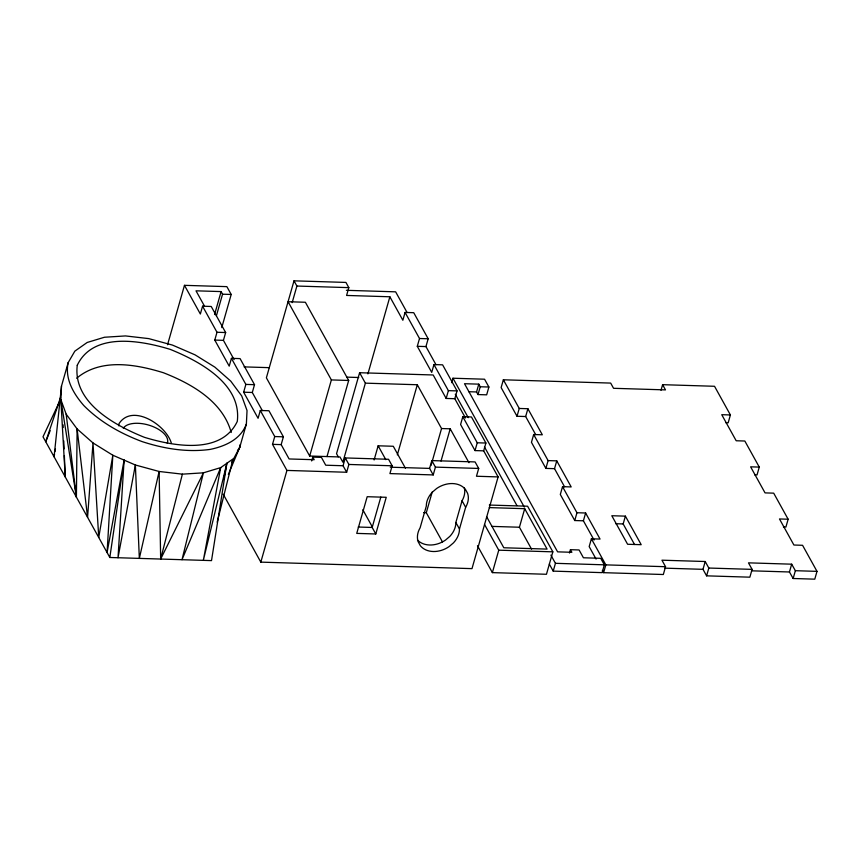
<?xml version="1.0" encoding="UTF-8"?>
<svg xmlns="http://www.w3.org/2000/svg" width="860" height="860" viewBox="0 0 860 860"><rect width="100%" height="100%" fill="white"/><g stroke="black" fill="none" stroke-linecap="round" stroke-linejoin="round"><path stroke-width="1.29" d="M64.36 455.574L65.242 476.967L60.834 399.545L76.411 497.134L77.11 428.936L66.166 414.154L60.834 399.545L61.501 386.043L68.166 362.63L74.841 351.149L87.182 342.473L104.447 337.249L125.485 335.927L148.748 338.614L172.494 345.096L195.037 354.847L214.882 367.145L230.759 381.152L241.714 395.933L247.035 410.542L246.379 424.034L239.703 447.447L228.341 474.419M68.166 362.63C64.661 378.83 73.53 393.74 83.785 405.522C100.072 422.013 120.475 433.472 142.05 441.578C163.948 448.726 187.093 452.575 210.098 449.414C225.051 446.351 240.789 439.395 246.379 424.034M118.863 425.894L118.97 423.7C132.494 402.846 166.582 425.496 171.387 443.319M231.555 462.648L239.703 447.447L239.822 444.996M124.109 460.111L118.013 557.742L135.375 464.991L112.832 455.241L92.998 442.943L77.11 428.936L87.58 517.312L92.998 442.943L98.749 537.479L112.832 455.241L107.081 552.539L124.109 460.111L109.822 557.484L211.517 560.612L226.868 463.271L203.325 560.365L220.697 467.614L233.038 458.939L217.182 522.138M61.501 386.043L54.083 456.8L54.524 454.188M54.975 451.575L55.416 448.974M223.804 478.891L226.868 463.271M160.669 559.054L182.385 474.161L203.422 472.828L220.697 467.614L181.998 559.709L203.422 472.828L160.669 559.054L159.121 471.473L135.375 464.991L139.341 558.398L159.121 471.473L182.385 474.161M167.539 344.752L184.47 285.337L226.879 286.638L231.2 294.464L221.762 327.596M234.103 359.609L223.428 340.345L225.653 332.54L211.227 306.472L202.573 306.203L200.348 314.007L184.47 285.337M214.57 314.556L221.106 291.583L196.005 290.82L204.454 306.063M216.376 315.856L222.547 294.195L221.106 291.583M262.343 410.618L252.302 392.483L254.517 384.678L240.09 358.609L231.437 358.34L229.212 366.145L214.774 340.076L217 332.272L202.573 306.203M260.3 410.478L274.738 436.547L272.512 444.351L286.939 470.42L346.655 472.258L343.054 465.744L325.736 465.206L321.414 457.391L312.76 457.122L314.201 459.724L289.1 458.96L281.166 444.62L283.392 436.815L268.954 410.747L260.3 410.478L258.075 418.283L243.649 392.214L245.863 384.409L231.437 358.34M435.988 364.704L425.947 346.569L428.173 338.765L413.735 312.696L405.081 312.438L402.856 320.242L389.87 296.775L346.591 295.442L348.816 287.638L345.935 282.424L294.002 280.833L266.385 377.819L309.686 456.026L339.979 456.961L342.861 462.175L365.382 383.151L359.609 372.724L433.171 374.981L446.157 398.449L454.811 398.707L465.475 417.981M292.163 302.645L296.894 286.047L294.002 280.833M483.675 450.844L475.021 450.586L460.584 424.517L462.809 416.713L471.463 416.971L485.9 443.04L483.675 450.844L498.112 476.913L471.989 568.632L260.817 562.128L286.939 470.42M309.686 456.026L331.369 379.926L288.068 301.72L305.375 302.258L348.676 380.464L326.993 456.563M311.664 460.949L312.76 457.122M359.609 372.724L336.539 453.693L338.27 456.821M367.897 373.896L389.87 296.775M343.054 465.744L345.269 457.939L388.548 459.272L392.149 465.787L389.924 473.591L433.204 474.924L435.429 467.12L431.817 460.594L475.085 461.927L478.697 468.442L476.472 476.246L498.112 476.913M346.655 472.258L348.88 464.454L345.269 457.939M374.111 459.96L378.142 445.802L393.289 446.265L405.436 468.206M454.811 398.707L457.036 390.902L442.599 364.833L433.945 364.575L431.72 372.38L417.293 346.311L419.508 338.507L405.081 312.438M375.788 533.974L386.237 497.295L367.188 496.704L356.739 533.394L375.788 533.974L372.176 527.46L380.819 497.101M397.331 454.854L417.304 384.742L365.382 383.151M446.157 398.449L448.382 390.644L433.945 364.575M451.693 382.689L452.973 378.228L484.556 379.206L488.888 387.021L486.663 394.826L478.01 394.568L476.569 391.956L478.784 384.151L464.507 383.71L557.603 551.851L571.879 552.292L570.438 549.69L579.092 549.959L583.424 557.774L600.731 558.312L604.343 564.826L602.118 572.631L553.216 571.126L549.325 564.096M433.204 474.924L429.591 468.399L431.817 460.594M431.021 465.507L441.546 428.538L417.304 384.742M442.491 541.95L426.302 512.711L432.182 492.06M441.008 461.078L450.21 428.807L441.546 428.538M478.01 394.568L480.235 386.763L478.784 384.151M475.021 450.586L477.246 442.782L462.809 416.713M417.465 540.026A22.091 17.071 -29 0 0 445.534 540.058L449.855 536.361A22.091 17.071 -29 0 0 455.854 522.482L462.046 500.767A22.091 17.071 -29 0 0 464.303 487.846M459.466 528.997L465.647 507.282A22.091 17.071 -29 0 0 467.582 493.285L465.432 489.383A22.091 17.071 -29 0 0 436.633 488.502L432.311 492.2A22.091 17.071 -29 0 0 426.313 506.078L420.121 527.793A22.091 17.071 -29 0 0 418.186 541.789L420.336 545.692A22.091 17.071 -29 0 0 449.135 546.573L453.456 542.875A22.091 17.071 -29 0 0 459.466 528.997L455.854 522.482M725.711 422.679L728.183 422.754L730.398 414.95L714.531 386.28L662.598 384.678L665.489 389.892L613.556 388.301L610.675 383.087L503.358 379.787L501.133 387.591L517.01 416.262L525.664 416.53L535.705 434.665M517.01 416.262L519.236 408.457L503.358 379.787M525.664 416.53L527.889 408.726L519.236 408.457M489.329 505.046L527.588 506.217L552.851 551.841L546.455 574.276L492.371 572.62L498.757 550.174L484.513 524.439M527.889 408.726L542.327 434.794L533.673 434.526L531.448 442.33L545.874 468.399L554.528 468.668L564.568 486.803M531.577 549.164L519.429 527.234L524.707 508.69L489.308 507.604M545.874 468.399L548.1 460.594L533.673 434.526M554.528 468.668L556.753 460.863L548.1 460.594M556.753 460.863L571.191 486.932L562.537 486.663L560.312 494.468L574.749 520.537L583.403 520.805L594.067 540.069M553.216 571.126L555.442 563.321L550.905 555.119M574.749 520.537L576.963 512.732L562.537 486.663M569.481 553.034L570.438 549.69M583.403 520.805L585.617 513.001L576.963 512.732M585.617 513.001L600.054 539.069L591.4 538.801L589.175 546.605L596.077 559.075M783.438 526.954L785.911 527.029L788.136 519.225L779.482 518.956L793.909 545.025L802.563 545.294L817 571.362L814.775 579.167L793.146 578.5L795.36 570.696L791.684 564.182L748.479 562.849L752.091 569.374L749.866 577.178L706.597 575.845L708.823 568.041L705.211 561.515L661.942 560.193L665.543 566.708L663.329 574.512L603.612 572.674L605.838 564.87L591.4 538.801M661.007 390.257L662.598 384.678M634.54 544.498L623.167 523.944L625.392 516.14L611.804 515.731L627.606 544.273L641.195 544.692L625.392 516.14M706.597 575.845L702.986 569.331L705.211 561.515M730.398 414.95L721.744 414.692L736.182 440.761L744.835 441.019L759.272 467.087L757.047 474.892L754.575 474.817M793.146 578.5L789.458 571.986L791.684 564.182M60.555 397.374L45.741 441.739L50.181 430.645M60.662 399.266L43 436.794L109.822 557.484M237.446 450.715L239.703 447.447M76.647 378.239C100.813 357.921 135.751 364.188 163.464 372.756C191.597 383.775 222.675 401.34 231.222 432.494M296.894 286.047L348.816 287.638M346.376 290.315L395.632 291.83L407.07 312.481M222.547 294.195L231.2 294.464M217 332.272L225.653 332.54M419.508 338.507L428.173 338.765M214.774 340.076L223.428 340.345M417.293 346.311L425.947 346.569M244.1 366.887L269.266 367.661M346.688 377.131L358.76 377.508M331.369 379.926L348.676 380.464M480.235 386.763L488.888 387.021M245.863 384.409L254.517 384.678M448.382 390.644L457.036 390.902M468.775 391.719L476.569 391.956M243.649 392.214L252.302 392.483M274.738 436.547L283.392 436.815M477.246 442.782L485.9 443.04M272.512 444.351L281.166 444.62M759.272 467.087L750.619 466.829L765.045 492.887L773.699 493.156L788.136 519.225M348.88 464.454L392.149 465.787M435.429 467.12L478.697 468.442M390.257 467.195L429.591 468.399M423.636 512.625L426.302 512.711M615.76 523.718L623.167 523.944M491.888 526.385L519.429 527.234M358.212 527.029L372.176 527.46M498.757 550.174L552.851 551.841M555.442 563.321L604.343 564.826M605.838 564.87L665.543 566.708M708.823 568.041L752.091 569.374M795.36 570.696L817 571.362M664.963 568.159L702.986 569.331M751.5 570.814L789.458 571.986M602.355 570.406L603.612 572.674M452.973 378.228L524.31 507.088M524.707 508.69L547.078 549.099L503.81 547.766L486.556 516.602M455.284 394.235L468.259 417.67M484.47 446.953L516.903 505.529M450.21 428.807L468.979 462.723M462.046 500.767L465.647 507.282M477.472 545.713L492.371 572.62M378.142 445.802L385.807 459.659M362.823 509.754L372.412 527.072M223.202 494.188L260.817 562.128M66.166 414.154L76.411 497.134M63.092 424.818L63.21 427.495M63.758 440.868L64.091 448.888M123.292 428.28A23.349 11.75 15.9 0 1 150.554 425.678A23.349 11.75 15.9 0 1 167.27 443.319M77.26 365.253C72.659 402.749 115.09 425.496 144.405 437.321C173.107 446.05 221.192 455.198 237.285 421.421C241.886 383.925 199.455 361.178 170.14 349.343C141.438 340.625 93.353 331.465 77.26 365.253"/></g></svg>
